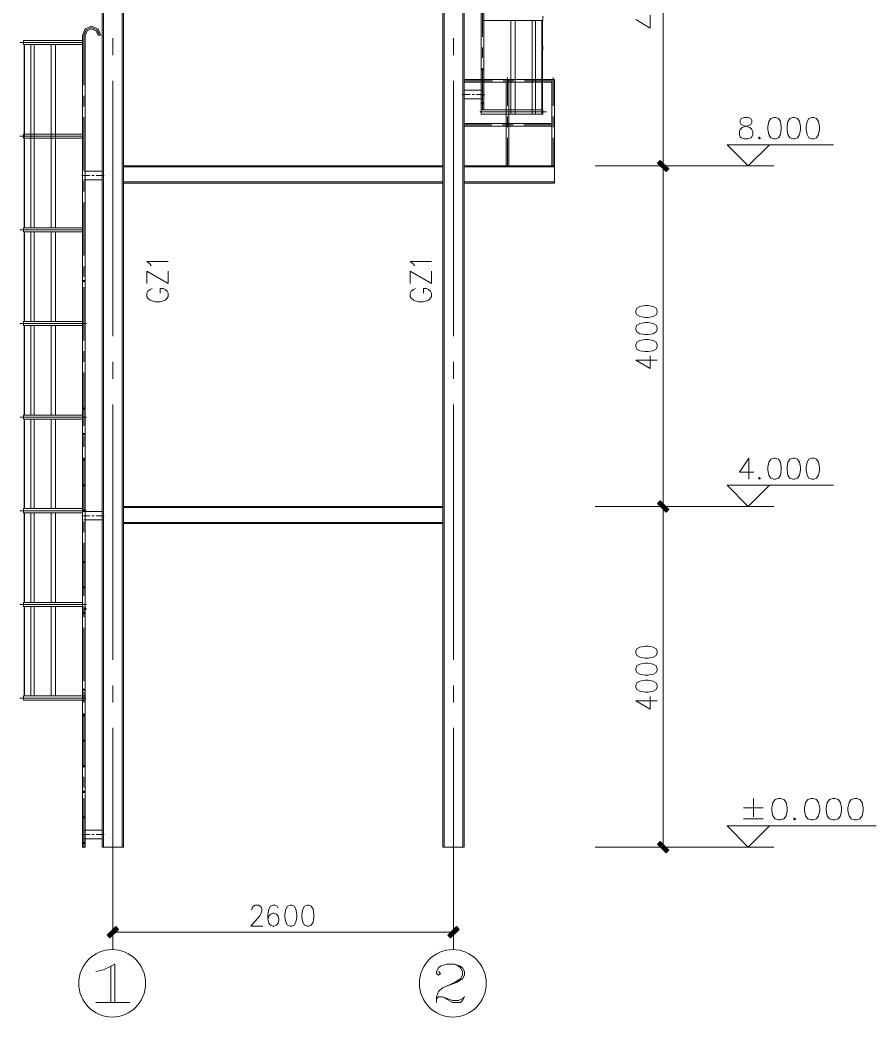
# Model space of a CAD drawing. Header units: millimetres. Extents: x 0 to 586, y 0 to 414.
# Drawn here: x 283.2 to 382.3, y 195.3 to 310.8 of the extents above; entities that cross this region are included whole.
import ezdxf

# ---------------------------------------------------------------- set-up
doc = ezdxf.new("R2010")
doc.units = ezdxf.units.MM

msp = doc.modelspace()

# ---------------------------------------------------------------- hatches: boundary and pattern name
h = msp.add_hatch(color=0)
h.dxf.hatch_style = 2
h.paths.add_polyline_path([(357.046389, 294.213139), (357.360361, 294.523583), (358.348139, 293.539333), (358.034167, 293.225361)])
h = msp.add_hatch(color=0)
h.dxf.hatch_style = 2
h.paths.add_polyline_path([(357.046389, 294.213139), (357.360361, 294.523583), (358.348139, 293.539333), (358.034167, 293.225361)])
h = msp.add_hatch(color=0)
h.dxf.hatch_style = 2
h.paths.add_polyline_path([(357.046389, 254.776111), (357.360361, 255.090083), (358.348139, 254.102306), (358.034167, 253.788333)])
h = msp.add_hatch(color=0)
h.dxf.hatch_style = 2
h.paths.add_polyline_path([(357.046389, 254.776111), (357.360361, 255.090083), (358.348139, 254.102306), (358.034167, 253.788333)])
h = msp.add_hatch(color=0)
h.dxf.hatch_style = 2
h.paths.add_polyline_path([(357.046389, 215.339083), (357.360361, 215.653056), (358.348139, 214.665278), (358.034167, 214.351306)])
h = msp.add_hatch(color=0)
h.dxf.hatch_style = 2
h.paths.add_polyline_path([(293.659278, 204.494694), (293.345306, 204.808667), (294.329556, 205.792917), (294.643528, 205.478944)])
h = msp.add_hatch(color=0)
h.dxf.hatch_style = 2
h.paths.add_polyline_path([(333.096306, 204.494694), (332.782333, 204.808667), (333.766583, 205.792917), (334.080556, 205.478944)])

# ---------------------------------------------------------------- linework, layer by layer
at = {"color": 0, "lineweight": 0}
for points in [[(336.634667, 382.61925), (336.634667, 299.889333)], [(336.952167, 382.626306), (336.952167, 300.383222)], [(292.763222, 215.003944), (292.763222, 373.22125)], [(292.900806, 215.003944), (292.900806, 373.22125)], [(295.088028, 215.003944), (295.088028, 373.22125)], [(295.229139, 215.003944), (295.229139, 373.22125)], [(332.20025, 215.003944), (332.20025, 373.22125)], [(332.337833, 215.003944), (332.337833, 373.22125)], [(334.525056, 215.003944), (334.525056, 373.22125)], [(334.662639, 215.003944), (334.662639, 373.22125)], [(357.6955, 293.874472), (357.6955, 372.748528)], [(336.793417, 315.002333), (336.793417, 308.842833)], [(334.662639, 311.474556), (334.662639, 309.502528)], [(336.952167, 310.733722), (343.774889, 310.733722)], [(340.077778, 300.383222), (340.077778, 310.733722)], [(340.568139, 300.383222), (340.568139, 310.733722)], [(342.540167, 300.383222), (342.540167, 310.733722)], [(342.93175, 300.383222), (342.93175, 310.733722)], [(343.654944, 300.383222), (343.654944, 310.733722)], [(343.714917, 300.383222), (343.714917, 310.733722)], [(343.774889, 311.227611), (343.774889, 310.733722)], [(354.541667, 310.8325), (356.185611, 309.84825), (356.185611, 311.326389)], [(292.604472, 308.998056), (292.294028, 309.753), (291.539083, 310.063444), (290.787667, 309.753), (290.477222, 308.998056)], [(292.445722, 308.998056), (292.181139, 309.640111), (291.539083, 309.908222), (290.900556, 309.640111), (290.632444, 308.998056)], [(292.2905, 308.998056), (292.071778, 309.53075), (291.539083, 309.749472), (291.009917, 309.53075), (290.791194, 308.998056)], [(283.6545, 307.925611), (283.6545, 308.4195)], [(290.477222, 308.4195), (283.6545, 308.4195)], [(290.477222, 308.998056), (290.477222, 215.003944)], [(290.632444, 308.998056), (290.632444, 303.237194)], [(290.791194, 308.998056), (290.791194, 261.687028)], [(293.994417, 306.690889), (293.994417, 308.662917)], [(333.431444, 306.690889), (333.431444, 308.662917)], [(290.477222, 308.172556), (283.238222, 308.172556)], [(290.477222, 307.925611), (283.6545, 307.925611)], [(283.714472, 286.727194), (283.714472, 307.925611)], [(283.770917, 286.727194), (283.770917, 307.925611)], [(284.497639, 286.727194), (284.497639, 307.925611)], [(284.885694, 286.727194), (284.885694, 307.925611)], [(286.857722, 286.727194), (286.857722, 307.925611)], [(287.351611, 286.727194), (287.351611, 307.925611)], [(336.793417, 307.608111), (336.793417, 306.376917)], [(343.774889, 307.297667), (343.774889, 307.791556)], [(336.624083, 305.064583), (336.96275, 305.064583)], [(336.793417, 305.145722), (336.793417, 300.383222)], [(293.994417, 274.157722), (293.994417, 303.734611)], [(333.431444, 274.157722), (333.431444, 303.734611)], [(334.662639, 303.893361), (345.111917, 303.893361)], [(334.662639, 303.734611), (337.961111, 303.734611)], [(339.192306, 303.734611), (340.4235, 303.734611)], [(339.696778, 300.841833), (339.696778, 304.115611)], [(339.852, 293.874472), (339.852, 303.893361)], [(341.658222, 303.734611), (344.953167, 303.734611)], [(344.953167, 300.841833), (344.953167, 304.115611)], [(345.111917, 293.874472), (345.111917, 303.893361)], [(334.662639, 303.575861), (344.794417, 303.575861)], [(334.662639, 302.641), (336.793417, 302.641)], [(339.538028, 293.874472), (339.538028, 303.575861)], [(344.794417, 293.874472), (344.794417, 303.575861)], [(290.632444, 302.006), (290.632444, 300.774806)], [(334.42275, 302.147111), (335.354083, 302.147111)], [(334.662639, 301.653222), (336.793417, 301.653222)], [(335.601028, 302.147111), (335.847972, 302.147111)], [(336.094917, 302.147111), (337.02625, 302.147111)], [(336.624083, 302.108306), (336.96275, 302.108306)], [(336.624083, 301.120528), (336.96275, 301.120528)], [(336.634667, 300.383222), (343.774889, 300.383222)], [(336.952167, 300.383222), (343.774889, 300.383222)], [(340.077778, 300.383222), (340.077778, 299.889333)], [(340.568139, 300.383222), (340.568139, 299.889333)], [(342.540167, 300.383222), (342.540167, 299.889333)], [(342.93175, 300.383222), (342.93175, 299.889333)], [(343.654944, 300.383222), (343.654944, 299.889333)], [(343.714917, 300.383222), (343.714917, 299.889333)], [(343.774889, 300.383222), (343.774889, 299.889333)], [(343.774889, 300.383222), (343.774889, 299.889333)], [(290.632444, 299.540083), (290.632444, 293.380583)], [(336.4865, 300.136278), (344.187639, 300.136278)], [(336.546472, 300.136278), (344.187639, 300.136278)], [(336.634667, 299.889333), (343.774889, 299.889333)], [(336.952167, 299.889333), (343.774889, 299.889333)], [(339.696778, 298.379444), (339.696778, 299.610639)], [(344.953167, 298.379444), (344.953167, 299.610639)], [(334.662639, 298.806306), (344.794417, 298.806306)], [(334.662639, 298.647556), (337.879972, 298.647556)], [(334.662639, 298.488806), (344.794417, 298.488806)], [(339.114694, 298.647556), (340.345889, 298.647556)], [(341.577083, 298.647556), (344.794417, 298.647556)], [(290.477222, 297.324639), (283.238222, 297.324639)], [(283.6545, 297.081222), (283.6545, 297.571583)], [(290.477222, 297.571583), (283.6545, 297.571583)], [(290.477222, 297.081222), (283.6545, 297.081222)], [(339.696778, 293.874472), (339.696778, 297.144722)], [(344.953167, 293.874472), (344.953167, 297.144722)], [(368.83975, 297.264667), (368.726861, 297.14825), (368.83975, 297.031833), (368.949111, 297.14825)], [(367.555639, 293.874472), (365.09325, 296.340389)], [(365.09325, 296.340389), (377.415778, 296.340389)], [(367.555639, 293.874472), (370.021556, 296.340389)], [(295.229139, 293.874472), (332.20025, 293.874472)], [(295.229139, 293.874472), (295.229139, 291.902444)], [(295.229139, 293.758056), (332.20025, 293.758056)], [(332.20025, 291.902444), (332.20025, 293.874472)], [(334.662639, 293.874472), (334.662639, 291.902444)], [(334.662639, 293.874472), (345.111917, 293.874472)], [(334.662639, 293.758056), (345.111917, 293.758056)], [(345.111917, 293.874472), (345.111917, 291.902444)], [(349.810917, 293.874472), (359.667528, 293.874472)], [(349.810917, 293.874472), (359.667528, 293.874472)], [(370.515444, 293.874472), (355.233111, 293.874472)], [(357.6955, 254.437444), (357.6955, 293.874472)], [(291.330944, 292.759694), (290.403139, 292.759694)], [(292.763222, 293.253583), (290.632444, 293.253583)], [(292.763222, 292.265806), (290.632444, 292.265806)], [(290.632444, 292.145861), (290.632444, 290.914667)], [(291.824833, 292.759694), (291.577889, 292.759694)], [(293.003111, 292.759694), (292.071778, 292.759694)], [(295.229139, 292.022389), (332.20025, 292.022389)], [(295.229139, 291.902444), (332.20025, 291.902444)], [(334.662639, 292.022389), (345.111917, 292.022389)], [(334.662639, 291.902444), (345.111917, 291.902444)], [(290.632444, 289.679944), (290.632444, 283.520444)], [(290.477222, 286.48025), (283.238222, 286.48025)], [(283.6545, 286.233306), (283.6545, 286.727194)], [(290.477222, 286.727194), (283.6545, 286.727194)], [(290.477222, 286.233306), (283.6545, 286.233306)], [(283.714472, 275.882806), (283.714472, 286.233306)], [(283.770917, 275.882806), (283.770917, 286.233306)], [(284.497639, 275.882806), (284.497639, 286.233306)], [(284.885694, 275.882806), (284.885694, 286.233306)], [(286.857722, 275.882806), (286.857722, 286.233306)], [(287.351611, 275.882806), (287.351611, 286.233306)], [(290.632444, 282.285722), (290.632444, 281.054528)], [(298.411194, 282.303361), (298.294778, 282.504444), (297.942, 282.807833), (300.407917, 282.807833)], [(328.89825, 282.303361), (328.781833, 282.504444), (328.429056, 282.807833), (330.891444, 282.807833)], [(290.801778, 280.564167), (290.466639, 280.564167)], [(297.942, 280.278417), (297.942, 281.693056), (300.407917, 280.278417), (300.407917, 281.693056)], [(328.429056, 280.278417), (328.429056, 281.693056), (330.891444, 280.278417), (330.891444, 281.693056)], [(290.632444, 279.823333), (290.632444, 273.660306)], [(298.527611, 279.668111), (298.294778, 279.569333), (298.058417, 279.364722), (297.942, 279.163639), (297.942, 278.757944), (298.058417, 278.556861), (298.294778, 278.35225), (298.527611, 278.249944), (298.880389, 278.151167), (299.469528, 278.151167), (299.818778, 278.249944), (300.055139, 278.35225), (300.287972, 278.556861), (300.407917, 278.757944), (300.407917, 279.163639), (300.287972, 279.364722), (300.055139, 279.569333), (299.818778, 279.668111), (299.469528, 279.668111), (299.469528, 279.163639)], [(329.014667, 279.668111), (328.781833, 279.569333), (328.545472, 279.364722), (328.429056, 279.163639), (328.429056, 278.757944), (328.545472, 278.556861), (328.781833, 278.35225), (329.014667, 278.249944), (329.367444, 278.151167), (329.953056, 278.151167), (330.305833, 278.249944), (330.542194, 278.35225), (330.775028, 278.556861), (330.891444, 278.757944), (330.891444, 279.163639), (330.775028, 279.364722), (330.542194, 279.569333), (330.305833, 279.668111), (329.953056, 279.668111), (329.953056, 279.163639)], [(290.939361, 275.635861), (283.238222, 275.635861)], [(283.6545, 275.882806), (283.6545, 275.388917)], [(290.477222, 275.882806), (283.6545, 275.882806)], [(290.477222, 275.388917), (283.6545, 275.388917)], [(283.714472, 265.038417), (283.714472, 275.388917)], [(283.770917, 265.038417), (283.770917, 275.388917)], [(284.497639, 265.038417), (284.497639, 275.388917)], [(284.885694, 265.038417), (284.885694, 275.388917)], [(286.857722, 265.038417), (286.857722, 275.388917)], [(287.351611, 265.038417), (287.351611, 275.388917)], [(290.632444, 272.429111), (290.632444, 271.194389)], [(354.541667, 271.395472), (356.185611, 270.411222), (356.185611, 271.889361)], [(354.541667, 271.395472), (357.007583, 271.395472)], [(293.994417, 269.229417), (293.994417, 271.197917)], [(333.431444, 269.229417), (333.431444, 271.197917)], [(290.632444, 269.963194), (290.632444, 263.800167)], [(290.801778, 265.775722), (290.466639, 265.775722)], [(293.994417, 236.692722), (293.994417, 266.269611)], [(333.431444, 236.692722), (333.431444, 266.269611)], [(290.939361, 264.791472), (283.238222, 264.791472)], [(283.6545, 265.038417), (283.6545, 264.544528)], [(290.477222, 265.038417), (283.6545, 265.038417)], [(290.477222, 264.544528), (283.6545, 264.544528)], [(283.714472, 254.194028), (283.714472, 264.544528)], [(283.770917, 254.194028), (283.770917, 264.544528)], [(284.497639, 254.194028), (284.497639, 264.544528)], [(284.885694, 254.194028), (284.885694, 264.544528)], [(286.857722, 254.194028), (286.857722, 264.544528)], [(287.351611, 254.194028), (287.351611, 264.544528)], [(290.801778, 262.819444), (290.466639, 262.819444)], [(290.632444, 262.568972), (290.632444, 261.337778)], [(290.791194, 261.687028), (290.791194, 216.482083)], [(290.801778, 259.863167), (290.466639, 259.863167)], [(290.632444, 260.103056), (290.632444, 253.943556)], [(367.622667, 260.057194), (366.522, 258.416778), (368.176528, 258.416778)], [(367.622667, 260.057194), (367.622667, 257.594806)], [(368.83975, 257.827639), (368.726861, 257.711222), (368.83975, 257.594806), (368.949111, 257.711222)], [(290.801778, 256.903361), (290.466639, 256.903361)], [(367.555639, 254.437444), (365.09325, 256.903361)], [(365.09325, 256.903361), (377.415778, 256.903361)], [(367.555639, 254.437444), (370.021556, 256.903361)], [(283.6545, 254.194028), (283.6545, 253.700139)], [(290.477222, 254.194028), (283.6545, 254.194028)], [(295.229139, 254.437444), (332.20025, 254.437444)], [(295.229139, 254.437444), (295.229139, 252.465417)], [(295.229139, 254.321028), (332.20025, 254.321028)], [(332.20025, 252.465417), (332.20025, 254.437444)], [(334.662639, 254.437444), (334.662639, 252.465417)], [(349.810917, 254.437444), (359.667528, 254.437444)], [(349.810917, 254.437444), (359.667528, 254.437444)], [(370.515444, 254.437444), (355.233111, 254.437444)], [(357.6955, 215.003944), (357.6955, 254.437444)], [(290.939361, 253.947083), (283.238222, 253.947083)], [(290.477222, 253.700139), (283.6545, 253.700139)], [(283.714472, 243.346111), (283.714472, 253.700139)], [(283.770917, 243.346111), (283.770917, 253.700139)], [(284.497639, 243.346111), (284.497639, 253.700139)], [(284.885694, 243.346111), (284.885694, 253.700139)], [(286.857722, 243.346111), (286.857722, 253.700139)], [(287.351611, 243.346111), (287.351611, 253.700139)], [(291.330944, 253.375583), (290.403139, 253.375583)], [(290.801778, 253.947083), (290.466639, 253.947083)], [(292.763222, 253.865944), (290.632444, 253.865944)], [(292.763222, 252.881694), (290.632444, 252.881694)], [(291.824833, 253.375583), (291.577889, 253.375583)], [(293.003111, 253.375583), (292.071778, 253.375583)], [(290.632444, 252.708833), (290.632444, 251.477639)], [(295.229139, 252.585361), (332.20025, 252.585361)], [(295.229139, 252.465417), (332.20025, 252.465417)], [(290.632444, 250.246444), (290.632444, 244.083417)], [(290.801778, 248.031), (290.466639, 248.031)], [(290.801778, 245.071194), (290.466639, 245.071194)], [(290.939361, 243.102694), (283.238222, 243.102694)], [(283.6545, 243.346111), (283.6545, 242.85575)], [(290.477222, 243.346111), (283.6545, 243.346111)], [(290.477222, 242.85575), (283.6545, 242.85575)], [(283.714472, 232.501722), (283.714472, 242.85575)], [(283.770917, 232.501722), (283.770917, 242.85575)], [(284.497639, 232.501722), (284.497639, 242.85575)], [(284.885694, 232.501722), (284.885694, 242.85575)], [(286.857722, 232.501722), (286.857722, 242.85575)], [(287.351611, 232.501722), (287.351611, 242.85575)], [(290.960528, 242.598222), (290.621861, 242.598222)], [(290.632444, 242.852222), (290.632444, 241.6175)], [(290.801778, 242.114917), (290.466639, 242.114917)], [(290.632444, 240.386306), (290.632444, 234.223278)], [(290.801778, 233.242556), (290.466639, 233.242556)], [(293.994417, 231.764417), (293.994417, 233.736444)], [(333.431444, 231.764417), (333.431444, 233.736444)], [(290.882917, 232.254778), (283.238222, 232.254778)], [(283.6545, 232.501722), (283.6545, 232.007833)], [(290.791194, 232.501722), (283.6545, 232.501722)], [(290.632444, 232.992083), (290.632444, 231.760889)], [(354.541667, 231.958444), (356.185611, 230.974194), (356.185611, 232.452333)], [(290.791194, 232.007833), (283.6545, 232.007833)], [(354.541667, 231.958444), (357.007583, 231.958444)], [(290.801778, 230.28275), (290.466639, 230.28275)], [(290.632444, 230.526167), (290.632444, 224.366667)], [(293.994417, 205.143806), (293.994417, 228.804611)], [(333.431444, 205.143806), (333.431444, 228.804611)], [(290.801778, 227.326472), (290.466639, 227.326472)], [(290.801778, 224.370194), (290.466639, 224.370194)], [(290.632444, 223.131944), (290.632444, 221.90075)], [(290.801778, 221.410389), (290.466639, 221.410389)], [(290.632444, 220.666028), (290.632444, 214.905167)], [(368.144778, 220.623694), (368.144778, 218.510556)], [(367.012361, 219.565361), (369.277194, 219.565361)], [(290.801778, 218.454111), (290.466639, 218.454111)], [(367.012361, 218.274194), (369.277194, 218.274194)], [(372.928444, 218.390611), (372.801444, 218.274194), (372.928444, 218.157778), (373.051917, 218.274194)], [(367.555639, 215.003944), (365.09325, 217.466333)], [(365.09325, 217.466333), (382.344083, 217.466333)], [(367.555639, 215.003944), (370.021556, 217.466333)], [(291.330944, 216.460917), (290.403139, 216.460917)], [(292.763222, 216.954806), (290.632444, 216.954806)], [(292.763222, 215.967028), (290.632444, 215.967028)], [(290.791194, 216.482083), (290.791194, 215.003944)], [(291.824833, 216.460917), (291.577889, 216.460917)], [(293.003111, 216.460917), (292.071778, 216.460917)], [(290.801778, 215.494306), (290.466639, 215.494306)], [(290.791194, 215.003944), (290.477222, 215.003944)], [(292.763222, 215.003944), (295.229139, 215.003944)], [(332.20025, 215.003944), (334.662639, 215.003944)], [(349.810917, 215.003944), (359.667528, 215.003944)], [(370.515444, 215.003944), (355.233111, 215.003944)], [(310.066972, 207.712028), (310.066972, 207.828444), (310.16575, 208.064806), (310.261, 208.181222), (310.458556, 208.297639), (310.853667, 208.297639), (311.051222, 208.181222), (311.15, 208.064806), (311.248778, 207.828444), (311.248778, 207.595611), (311.15, 207.35925), (310.952444, 207.006472), (309.968194, 205.831722), (311.347556, 205.831722)], [(313.122028, 207.944861), (313.02325, 208.181222), (312.726917, 208.297639), (312.529361, 208.297639), (312.233028, 208.181222), (312.039, 207.828444), (311.940222, 207.242833), (311.940222, 206.653694), (312.039, 206.1845), (312.233028, 205.951667), (312.529361, 205.831722), (312.628139, 205.831722), (312.924472, 205.951667), (313.122028, 206.1845), (313.220806, 206.537278), (313.220806, 206.653694), (313.122028, 207.006472), (312.924472, 207.242833), (312.628139, 207.35925), (312.529361, 207.35925), (312.233028, 207.242833), (312.039, 207.006472), (311.940222, 206.653694)], [(293.994417, 205.143806), (333.431444, 205.143806)], [(293.994417, 205.143806), (293.994417, 203.171778)], [(333.431444, 205.143806), (333.431444, 203.171778)], [(292.022389, 200.5965), (292.900806, 200.804639), (294.213139, 201.436111), (294.213139, 197.019333)], [(293.775694, 201.224444), (293.775694, 197.019333)], [(331.69225, 200.5965), (331.925083, 200.384833), (331.69225, 200.173167), (331.459417, 200.384833), (331.459417, 200.5965), (331.69225, 201.016306), (331.925083, 201.224444), (332.620056, 201.436111), (333.547861, 201.436111), (334.242833, 201.224444), (334.475667, 201.016306), (334.7085, 200.5965), (334.7085, 200.173167), (334.475667, 199.753361), (333.780694, 199.333556), (332.620056, 198.91375), (332.154389, 198.702083), (331.69225, 198.282278), (331.459417, 197.650806), (331.459417, 197.019333)], [(333.547861, 201.436111), (334.01, 201.224444), (334.242833, 201.016306), (334.475667, 200.5965), (334.475667, 200.173167), (334.242833, 199.753361), (333.547861, 199.333556), (332.620056, 198.91375)], [(331.459417, 197.439139), (331.69225, 197.650806), (332.154389, 197.650806), (333.315028, 197.231), (334.01, 197.231), (334.475667, 197.439139), (334.7085, 197.650806)], [(332.154389, 197.650806), (333.315028, 197.019333), (334.242833, 197.019333), (334.475667, 197.231), (334.7085, 197.650806)], [(292.022389, 197.019333), (295.966444, 197.019333)]]:
    msp.add_lwpolyline(points, dxfattribs=at)
for points in [[(336.705222, 305.064583), (336.729917, 305.128083), (336.793417, 305.152778), (336.856917, 305.128083), (336.881611, 305.064583), (336.856917, 305.001083), (336.793417, 304.976389), (336.729917, 305.001083)], [(336.705222, 302.108306), (336.729917, 302.168278), (336.793417, 302.1965), (336.856917, 302.168278), (336.881611, 302.108306), (336.856917, 302.044806), (336.793417, 302.020111), (336.729917, 302.044806)], [(336.705222, 301.120528), (336.729917, 301.184028), (336.793417, 301.208722), (336.856917, 301.184028), (336.881611, 301.120528), (336.856917, 301.057028), (336.793417, 301.032333), (336.729917, 301.057028)], [(367.072333, 299.494222), (366.740722, 299.377806), (366.631361, 299.141444), (366.631361, 298.908611), (366.740722, 298.67225), (366.962972, 298.555833), (367.403944, 298.439417), (367.735556, 298.323), (367.954278, 298.086639), (368.067167, 297.853806), (368.067167, 297.501028), (367.954278, 297.264667), (367.844917, 297.14825), (367.513306, 297.031833), (367.072333, 297.031833), (366.740722, 297.14825), (366.631361, 297.264667), (366.522, 297.501028), (366.522, 297.853806), (366.631361, 298.086639), (366.853611, 298.323), (367.181694, 298.439417), (367.622667, 298.555833), (367.844917, 298.67225), (367.954278, 298.908611), (367.954278, 299.141444), (367.844917, 299.377806), (367.513306, 299.494222)], [(370.494278, 299.494222), (370.162667, 299.377806), (369.940417, 299.025028), (369.831056, 298.439417), (369.831056, 298.086639), (369.940417, 297.501028), (370.162667, 297.14825), (370.494278, 297.031833), (370.713, 297.031833), (371.044611, 297.14825), (371.266861, 297.501028), (371.376222, 298.086639), (371.376222, 298.439417), (371.266861, 299.025028), (371.044611, 299.377806), (370.713, 299.494222)], [(372.699139, 299.494222), (372.367528, 299.377806), (372.148806, 299.025028), (372.035917, 298.439417), (372.035917, 298.086639), (372.148806, 297.501028), (372.367528, 297.14825), (372.699139, 297.031833), (372.921389, 297.031833), (373.249472, 297.14825), (373.471722, 297.501028), (373.581083, 298.086639), (373.581083, 298.439417), (373.471722, 299.025028), (373.249472, 299.377806), (372.921389, 299.494222)], [(374.907528, 299.494222), (374.575917, 299.377806), (374.353667, 299.025028), (374.244306, 298.439417), (374.244306, 298.086639), (374.353667, 297.501028), (374.575917, 297.14825), (374.907528, 297.031833), (375.12625, 297.031833), (375.457861, 297.14825), (375.680111, 297.501028), (375.789472, 298.086639), (375.789472, 298.439417), (375.680111, 299.025028), (375.457861, 299.377806), (375.12625, 299.494222)], [(357.046389, 294.213139), (357.360361, 294.523583), (358.348139, 293.539333), (358.034167, 293.225361)], [(357.046389, 294.213139), (357.360361, 294.523583), (358.348139, 293.539333), (358.034167, 293.225361)], [(290.54425, 280.564167), (290.568944, 280.627667), (290.632444, 280.655889), (290.695944, 280.627667), (290.720639, 280.564167), (290.695944, 280.504194), (290.632444, 280.475972), (290.568944, 280.504194)], [(354.541667, 276.916444), (354.658083, 276.623639), (355.010861, 276.426083), (355.6, 276.327306), (355.94925, 276.327306), (356.538389, 276.426083), (356.891167, 276.623639), (357.007583, 276.916444), (357.007583, 277.114), (356.891167, 277.410333), (356.538389, 277.607889), (355.94925, 277.706667), (355.6, 277.706667), (355.010861, 277.607889), (354.658083, 277.410333), (354.541667, 277.114)], [(354.541667, 274.944417), (354.658083, 274.651611), (355.010861, 274.454056), (355.6, 274.355278), (355.94925, 274.355278), (356.538389, 274.454056), (356.891167, 274.651611), (357.007583, 274.944417), (357.007583, 275.141972), (356.891167, 275.438306), (356.538389, 275.635861), (355.94925, 275.734639), (355.6, 275.734639), (355.010861, 275.635861), (354.658083, 275.438306), (354.541667, 275.141972)], [(354.541667, 272.975917), (354.658083, 272.679583), (355.010861, 272.482028), (355.6, 272.38325), (355.94925, 272.38325), (356.538389, 272.482028), (356.891167, 272.679583), (357.007583, 272.975917), (357.007583, 273.169944), (356.891167, 273.466278), (356.538389, 273.663833), (355.94925, 273.762611), (355.6, 273.762611), (355.010861, 273.663833), (354.658083, 273.466278), (354.541667, 273.169944)], [(290.54425, 265.775722), (290.568944, 265.839222), (290.632444, 265.867444), (290.695944, 265.839222), (290.720639, 265.775722), (290.695944, 265.71575), (290.632444, 265.687528), (290.568944, 265.71575)], [(290.54425, 262.819444), (290.568944, 262.882944), (290.632444, 262.907639), (290.695944, 262.882944), (290.720639, 262.819444), (290.695944, 262.755944), (290.632444, 262.73125), (290.568944, 262.755944)], [(290.54425, 259.863167), (290.568944, 259.923139), (290.632444, 259.951361), (290.695944, 259.923139), (290.720639, 259.863167), (290.695944, 259.799667), (290.632444, 259.771444), (290.568944, 259.799667)], [(370.494278, 260.057194), (370.162667, 259.940778), (369.940417, 259.588), (369.831056, 259.002389), (369.831056, 258.649611), (369.940417, 258.064), (370.162667, 257.711222), (370.494278, 257.594806), (370.713, 257.594806), (371.044611, 257.711222), (371.266861, 258.064), (371.376222, 258.649611), (371.376222, 259.002389), (371.266861, 259.588), (371.044611, 259.940778), (370.713, 260.057194)], [(372.699139, 260.057194), (372.367528, 259.940778), (372.148806, 259.588), (372.035917, 259.002389), (372.035917, 258.649611), (372.148806, 258.064), (372.367528, 257.711222), (372.699139, 257.594806), (372.921389, 257.594806), (373.249472, 257.711222), (373.471722, 258.064), (373.581083, 258.649611), (373.581083, 259.002389), (373.471722, 259.588), (373.249472, 259.940778), (372.921389, 260.057194)], [(374.907528, 260.057194), (374.575917, 259.940778), (374.353667, 259.588), (374.244306, 259.002389), (374.244306, 258.649611), (374.353667, 258.064), (374.575917, 257.711222), (374.907528, 257.594806), (375.12625, 257.594806), (375.457861, 257.711222), (375.680111, 258.064), (375.789472, 258.649611), (375.789472, 259.002389), (375.680111, 259.588), (375.457861, 259.940778), (375.12625, 260.057194)], [(290.54425, 256.903361), (290.568944, 256.966861), (290.632444, 256.991556), (290.695944, 256.966861), (290.720639, 256.903361), (290.695944, 256.839861), (290.632444, 256.815167), (290.568944, 256.839861)], [(290.54425, 253.947083), (290.568944, 254.007056), (290.632444, 254.035278), (290.695944, 254.007056), (290.720639, 253.947083), (290.695944, 253.883583), (290.632444, 253.858889), (290.568944, 253.883583)], [(357.046389, 254.776111), (357.360361, 255.090083), (358.348139, 254.102306), (358.034167, 253.788333)], [(357.046389, 254.776111), (357.360361, 255.090083), (358.348139, 254.102306), (358.034167, 253.788333)], [(290.54425, 248.031), (290.568944, 248.0945), (290.632444, 248.119194), (290.695944, 248.0945), (290.720639, 248.031), (290.695944, 247.9675), (290.632444, 247.942806), (290.568944, 247.9675)], [(290.54425, 245.071194), (290.568944, 245.134694), (290.632444, 245.162917), (290.695944, 245.134694), (290.720639, 245.071194), (290.695944, 245.011222), (290.632444, 244.983), (290.568944, 245.011222)], [(290.703, 242.598222), (290.727694, 242.661722), (290.791194, 242.686417), (290.854694, 242.661722), (290.879389, 242.598222), (290.854694, 242.534722), (290.791194, 242.510028), (290.727694, 242.534722)], [(290.54425, 242.114917), (290.568944, 242.178417), (290.632444, 242.203111), (290.695944, 242.178417), (290.720639, 242.114917), (290.695944, 242.051417), (290.632444, 242.026722), (290.568944, 242.051417)], [(354.541667, 237.482944), (354.658083, 237.186611), (355.010861, 236.989056), (355.6, 236.890278), (355.94925, 236.890278), (356.538389, 236.989056), (356.891167, 237.186611), (357.007583, 237.482944), (357.007583, 237.676972), (356.891167, 237.973306), (356.538389, 238.170861), (355.94925, 238.269639), (355.6, 238.269639), (355.010861, 238.170861), (354.658083, 237.973306), (354.541667, 237.676972)], [(354.541667, 235.510917), (354.658083, 235.214583), (355.010861, 235.017028), (355.6, 234.91825), (355.94925, 234.91825), (356.538389, 235.017028), (356.891167, 235.214583), (357.007583, 235.510917), (357.007583, 235.704944), (356.891167, 236.001278), (356.538389, 236.198833), (355.94925, 236.297611), (355.6, 236.297611), (355.010861, 236.198833), (354.658083, 236.001278), (354.541667, 235.704944)], [(290.54425, 233.242556), (290.568944, 233.306056), (290.632444, 233.33075), (290.695944, 233.306056), (290.720639, 233.242556), (290.695944, 233.179056), (290.632444, 233.154361), (290.568944, 233.179056)], [(354.541667, 233.538889), (354.658083, 233.242556), (355.010861, 233.045), (355.6, 232.946222), (355.94925, 232.946222), (356.538389, 233.045), (356.891167, 233.242556), (357.007583, 233.538889), (357.007583, 233.736444), (356.891167, 234.02925), (356.538389, 234.226806), (355.94925, 234.325583), (355.6, 234.325583), (355.010861, 234.226806), (354.658083, 234.02925), (354.541667, 233.736444)], [(290.54425, 230.28275), (290.568944, 230.34625), (290.632444, 230.374472), (290.695944, 230.34625), (290.720639, 230.28275), (290.695944, 230.222778), (290.632444, 230.194556), (290.568944, 230.222778)], [(290.54425, 227.326472), (290.568944, 227.389972), (290.632444, 227.414667), (290.695944, 227.389972), (290.720639, 227.326472), (290.695944, 227.262972), (290.632444, 227.238278), (290.568944, 227.262972)], [(290.54425, 224.370194), (290.568944, 224.430167), (290.632444, 224.458389), (290.695944, 224.430167), (290.720639, 224.370194), (290.695944, 224.306694), (290.632444, 224.278472), (290.568944, 224.306694)], [(290.54425, 221.410389), (290.568944, 221.473889), (290.632444, 221.498583), (290.695944, 221.473889), (290.720639, 221.410389), (290.695944, 221.346889), (290.632444, 221.322194), (290.568944, 221.346889)], [(371.041083, 220.623694), (370.663611, 220.50375), (370.409611, 220.150972), (370.286139, 219.565361), (370.286139, 219.212583), (370.409611, 218.626972), (370.663611, 218.274194), (371.041083, 218.157778), (371.291556, 218.157778), (371.669028, 218.274194), (371.9195, 218.626972), (372.0465, 219.212583), (372.0465, 219.565361), (371.9195, 220.150972), (371.669028, 220.50375), (371.291556, 220.623694)], [(374.815806, 220.623694), (374.438333, 220.50375), (374.184333, 220.150972), (374.060861, 219.565361), (374.060861, 219.212583), (374.184333, 218.626972), (374.438333, 218.274194), (374.815806, 218.157778), (375.066278, 218.157778), (375.44375, 218.274194), (375.694222, 218.626972), (375.821222, 219.212583), (375.821222, 219.565361), (375.694222, 220.150972), (375.44375, 220.50375), (375.066278, 220.623694)], [(377.331111, 220.623694), (376.953639, 220.50375), (376.703167, 220.150972), (376.576167, 219.565361), (376.576167, 219.212583), (376.703167, 218.626972), (376.953639, 218.274194), (377.331111, 218.157778), (377.581583, 218.157778), (377.959056, 218.274194), (378.213056, 218.626972), (378.336528, 219.212583), (378.336528, 219.565361), (378.213056, 220.150972), (377.959056, 220.50375), (377.581583, 220.623694)], [(379.846417, 220.623694), (379.468944, 220.50375), (379.218472, 220.150972), (379.091472, 219.565361), (379.091472, 219.212583), (379.218472, 218.626972), (379.468944, 218.274194), (379.846417, 218.157778), (380.100417, 218.157778), (380.477889, 218.274194), (380.728361, 218.626972), (380.855361, 219.212583), (380.855361, 219.565361), (380.728361, 220.150972), (380.477889, 220.50375), (380.100417, 220.623694)], [(290.54425, 218.454111), (290.568944, 218.517611), (290.632444, 218.542306), (290.695944, 218.517611), (290.720639, 218.454111), (290.695944, 218.390611), (290.632444, 218.365917), (290.568944, 218.390611)], [(290.54425, 215.494306), (290.568944, 215.557806), (290.632444, 215.5825), (290.695944, 215.557806), (290.720639, 215.494306), (290.695944, 215.434333), (290.632444, 215.406111), (290.568944, 215.434333)], [(357.046389, 215.339083), (357.360361, 215.653056), (358.348139, 214.665278), (358.034167, 214.351306)], [(314.501389, 208.297639), (314.205056, 208.181222), (314.0075, 207.828444), (313.91225, 207.242833), (313.91225, 206.890056), (314.0075, 206.304444), (314.205056, 205.951667), (314.501389, 205.831722), (314.698944, 205.831722), (314.995278, 205.951667), (315.192833, 206.304444), (315.291611, 206.890056), (315.291611, 207.242833), (315.192833, 207.828444), (314.995278, 208.181222), (314.698944, 208.297639)], [(316.473417, 208.297639), (316.177083, 208.181222), (315.979528, 207.828444), (315.88075, 207.242833), (315.88075, 206.890056), (315.979528, 206.304444), (316.177083, 205.951667), (316.473417, 205.831722), (316.670972, 205.831722), (316.967306, 205.951667), (317.164861, 206.304444), (317.263639, 206.890056), (317.263639, 207.242833), (317.164861, 207.828444), (316.967306, 208.181222), (316.670972, 208.297639)], [(293.659278, 204.494694), (293.345306, 204.808667), (294.329556, 205.792917), (294.643528, 205.478944)], [(333.096306, 204.494694), (332.782333, 204.808667), (333.766583, 205.792917), (334.080556, 205.478944)]]:
    msp.add_lwpolyline(points, close=True, dxfattribs=at)
for centre in [(293.915042, 199.229486), (333.352069, 199.229486)]:
    msp.add_ellipse(centre, major_axis=(0, 3.903486), ratio=0.990059, start_param=0, end_param=6.283185, dxfattribs=at)

doc.saveas('drawing.dxf')
